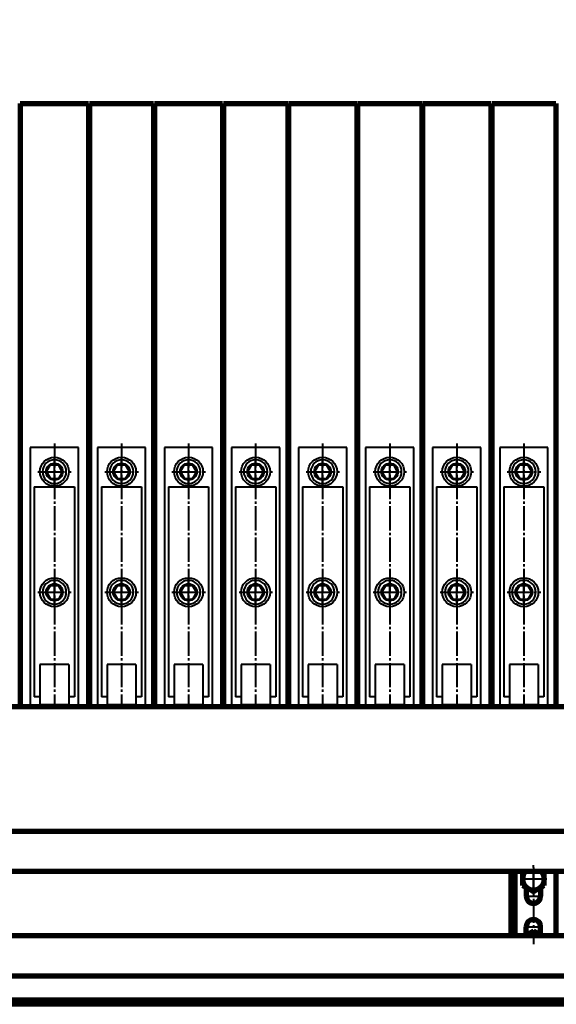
# Model space of a CAD drawing. Header units: millimetres. Extents: x -11880 to 11880, y -8400 to 8400.
# Drawn here: x -3414 to -2746, y 2606 to 3831 of the extents above; entities that cross this region are included whole.
import ezdxf

# ---------------------------------------------------------------- set-up
doc = ezdxf.new("R2010")
doc.units = ezdxf.units.MM
doc.linetypes.add('EB_DASH', pattern=[6, 3, -3])
doc.linetypes.add('EB_DASHDOT', pattern=[39, 30, -3, 3, -3])
for name, color, linetype, lineweight in [('CAXA0', 7, 'Continuous', 70), ('CAXA1', 1, 'EB_DASHDOT', 25), ('CAXA2', 6, 'EB_DASH', 25), ('CAXA4', 3, 'Continuous', 25)]:
    doc.layers.add(name, color=color, linetype=linetype, lineweight=lineweight)
doc.styles.add('标准', font='', dxfattribs={"width": 0.667})
doc.styles.get('标准').set_extended_font_data('FangSong_GB2312')
doc.dimstyles.new('标准', dxfattribs={"dimscale": 40, "dimtxt": 3.5, "dimasz": 3, "dimexe": 2, "dimexo": 0, "dimtad": 1, "dimdec": 1, "dimzin": 12, "dimdsep": 46, "dimtxsty": '标准', "dimcen": 0, "dimdle": 4, "dimaunit": 1, "dimazin": 2, "dimtfac": 1, "dimtdec": 3, "dimtmove": 0, "dimatfit": 3, "dimfxl": 1, "dimtolj": 1, "dimtzin": 0, "dimarcsym": 0})

# ---------------------------------------------------------------- blocks, each defined once
blk = doc.blocks.new('CAXBLOCK185', base_point=(-3413.6, 3351.7))
at = {"layer": 'CAXA0', "linetype": 'Continuous', "lineweight": 70}
for p, q in [((-3413.6, 3726.7), (-3328.6, 3726.7)), ((-3413.6, 3726.7), (-3413.6, 2976.7)), ((-3328.6, 3726.7), (-3328.6, 2976.7)), ((-3413.6, 2976.7), (-3328.6, 2976.7))]:
    blk.add_line(p, q, dxfattribs=at)
at = {"layer": 'CAXA2', "color": 6, "linetype": 'Continuous', "lineweight": 25}
for p, q in [((-3401.1, 3298.7), (-3401.1, 2976.7)), ((-3341.1, 3298.7), (-3401.1, 3298.7)), ((-3341.1, 2976.7), (-3341.1, 3298.7)), ((-3371.1, 3250.8), (-3371.1, 3286.5)), ((-3380.9, 3268.7), (-3376, 3277.2)), ((-3376, 3277.2), (-3366.2, 3277.2)), ((-3361.3, 3268.7), (-3366.2, 3277.2)), ((-3361.3, 3268.7), (-3366.2, 3277.2)), ((-3380.9, 3268.7), (-3376, 3260.2)), ((-3376, 3260.2), (-3366.2, 3260.2)), ((-3361.3, 3268.7), (-3366.2, 3260.2)), ((-3396.1, 3249.7), (-3396.1, 2988.7)), ((-3396.1, 3249.7), (-3346.1, 3249.7)), ((-3346.1, 3249.7), (-3346.1, 2988.7)), ((-3371.1, 3100.8), (-3371.1, 3136.5)), ((-3380.9, 3118.7), (-3376, 3127.2)), ((-3376, 3127.2), (-3366.2, 3127.2)), ((-3361.3, 3118.7), (-3366.2, 3127.2)), ((-3361.3, 3118.7), (-3366.2, 3127.2)), ((-3380.9, 3118.7), (-3376, 3110.2)), ((-3361.3, 3118.7), (-3366.2, 3110.2)), ((-3376, 3110.2), (-3366.2, 3110.2)), ((-3389.1, 3028.7), (-3389.1, 2978.7)), ((-3353.1, 3028.7), (-3389.1, 3028.7)), ((-3353.1, 3028.7), (-3353.1, 2978.7)), ((-3389.1, 2988.7), (-3396.1, 2988.7)), ((-3346.1, 2988.7), (-3353.1, 2988.7)), ((-3353.1, 2978.7), (-3389.1, 2978.7))]:
    blk.add_line(p, q, dxfattribs=at)
at = {"layer": 'CAXA2', "color": 6, "linetype": 'EB_DASHDOT', "lineweight": 25}
for p, q in [((-3371.1, 3303.7), (-3371.1, 2976.7)), ((-3391.7, 3268.7), (-3350.1, 3268.7)), ((-3391.7, 3118.7), (-3350.1, 3118.7))]:
    blk.add_line(p, q, dxfattribs=at)
at = {"layer": 'CAXA2', "color": 6, "linetype": 'Continuous', "lineweight": 25}
for centre, radius in [((-3371.1, 3268.7), 18), ((-3371.1, 3268.7), 10.5), ((-3371.1, 3268.7), 9.81), ((-3371.1, 3118.7), 18), ((-3371.1, 3118.7), 18), ((-3371.1, 3118.7), 10.5), ((-3371.1, 3118.7), 10.5), ((-3371.1, 3118.7), 9.81)]:
    blk.add_circle(centre, radius, dxfattribs=at)
for centre, start, end in [((-3371.1, 3268.7), 0, 180), ((-3371.1, 3268.7), 180, 0), ((-3371.1, 3118.7), 0, 180), ((-3371.1, 3118.7), 180, 0)]:
    blk.add_arc(centre, 14.8, start, end, dxfattribs=at)
blk = doc.blocks.new('CAXBLOCK186', base_point=(-3142.8, 3358.4))
at = {"layer": 'CAXA0', "linetype": 'Continuous', "lineweight": 70}
for p, q in [((-3327.6, 3726.7), (-3247.6, 3726.7)), ((-3327.6, 3726.7), (-3327.6, 2976.7)), ((-3247.6, 3726.7), (-3247.6, 2976.7)), ((-3327.6, 2976.7), (-3247.6, 2976.7))]:
    blk.add_line(p, q, dxfattribs=at)
at = {"layer": 'CAXA2', "color": 6, "linetype": 'Continuous', "lineweight": 25}
for p, q in [((-3317.6, 3298.7), (-3317.6, 2976.7)), ((-3257.6, 3298.7), (-3317.6, 3298.7)), ((-3257.6, 2976.7), (-3257.6, 3298.7)), ((-3287.6, 3250.8), (-3287.6, 3286.5)), ((-3297.4, 3268.7), (-3292.5, 3277.2)), ((-3292.5, 3277.2), (-3282.7, 3277.2)), ((-3277.8, 3268.7), (-3282.7, 3277.2)), ((-3277.8, 3268.7), (-3282.7, 3277.2)), ((-3297.4, 3268.7), (-3292.5, 3260.2)), ((-3292.5, 3260.2), (-3282.7, 3260.2)), ((-3277.8, 3268.7), (-3282.7, 3260.2)), ((-3312.6, 3249.7), (-3312.6, 2988.7)), ((-3312.6, 3249.7), (-3262.6, 3249.7)), ((-3262.6, 3249.7), (-3262.6, 2988.7)), ((-3287.6, 3100.8), (-3287.6, 3136.5)), ((-3297.4, 3118.7), (-3292.5, 3127.2)), ((-3292.5, 3127.2), (-3282.7, 3127.2)), ((-3277.8, 3118.7), (-3282.7, 3127.2)), ((-3277.8, 3118.7), (-3282.7, 3127.2)), ((-3297.4, 3118.7), (-3292.5, 3110.2)), ((-3277.8, 3118.7), (-3282.7, 3110.2)), ((-3292.5, 3110.2), (-3282.7, 3110.2)), ((-3305.6, 3028.7), (-3305.6, 2978.7)), ((-3269.6, 3028.7), (-3305.6, 3028.7)), ((-3269.6, 3028.7), (-3269.6, 2978.7)), ((-3305.6, 2988.7), (-3312.6, 2988.7)), ((-3262.6, 2988.7), (-3269.6, 2988.7)), ((-3269.6, 2978.7), (-3305.6, 2978.7))]:
    blk.add_line(p, q, dxfattribs=at)
at = {"layer": 'CAXA2', "color": 6, "linetype": 'EB_DASHDOT', "lineweight": 25}
for p, q in [((-3287.6, 3303.7), (-3287.6, 2976.7)), ((-3308.2, 3268.7), (-3266.6, 3268.7)), ((-3308.2, 3118.7), (-3266.6, 3118.7))]:
    blk.add_line(p, q, dxfattribs=at)
at = {"layer": 'CAXA2', "color": 6, "linetype": 'Continuous', "lineweight": 25}
for centre, radius in [((-3287.6, 3268.7), 18), ((-3287.6, 3268.7), 10.5), ((-3287.6, 3268.7), 9.81), ((-3287.6, 3118.7), 18), ((-3287.6, 3118.7), 18), ((-3287.6, 3118.7), 10.5), ((-3287.6, 3118.7), 10.5), ((-3287.6, 3118.7), 9.81)]:
    blk.add_circle(centre, radius, dxfattribs=at)
for centre, start, end in [((-3287.6, 3268.7), 0, 180), ((-3287.6, 3268.7), 180, 0), ((-3287.6, 3118.7), 0, 180), ((-3287.6, 3118.7), 180, 0)]:
    blk.add_arc(centre, 14.8, start, end, dxfattribs=at)
blk = doc.blocks.new('CAXBLOCK187', base_point=(-3246.6, 3351.7))
at = {"layer": 'CAXA0', "linetype": 'Continuous', "lineweight": 70}
for p, q in [((-3246.6, 3726.7), (-3161.6, 3726.7)), ((-3246.6, 3726.7), (-3246.6, 2976.7)), ((-3161.6, 3726.7), (-3161.6, 2976.7)), ((-3246.6, 2976.7), (-3161.6, 2976.7))]:
    blk.add_line(p, q, dxfattribs=at)
at = {"layer": 'CAXA2', "color": 6, "linetype": 'Continuous', "lineweight": 25}
for p, q in [((-3234.1, 3298.7), (-3234.1, 2976.7)), ((-3174.1, 3298.7), (-3234.1, 3298.7)), ((-3174.1, 2976.7), (-3174.1, 3298.7)), ((-3204.1, 3250.8), (-3204.1, 3286.5)), ((-3213.9, 3268.7), (-3209, 3277.2)), ((-3209, 3277.2), (-3199.2, 3277.2)), ((-3194.3, 3268.7), (-3199.2, 3277.2)), ((-3194.3, 3268.7), (-3199.2, 3277.2)), ((-3213.9, 3268.7), (-3209, 3260.2)), ((-3209, 3260.2), (-3199.2, 3260.2)), ((-3194.3, 3268.7), (-3199.2, 3260.2)), ((-3229.1, 3249.7), (-3229.1, 2988.7)), ((-3229.1, 3249.7), (-3179.1, 3249.7)), ((-3179.1, 3249.7), (-3179.1, 2988.7)), ((-3204.1, 3100.8), (-3204.1, 3136.5)), ((-3213.9, 3118.7), (-3209, 3127.2)), ((-3209, 3127.2), (-3199.2, 3127.2)), ((-3194.3, 3118.7), (-3199.2, 3127.2)), ((-3194.3, 3118.7), (-3199.2, 3127.2)), ((-3213.9, 3118.7), (-3209, 3110.2)), ((-3194.3, 3118.7), (-3199.2, 3110.2)), ((-3209, 3110.2), (-3199.2, 3110.2)), ((-3222.1, 3028.7), (-3222.1, 2978.7)), ((-3186.1, 3028.7), (-3222.1, 3028.7)), ((-3186.1, 3028.7), (-3186.1, 2978.7)), ((-3222.1, 2988.7), (-3229.1, 2988.7)), ((-3179.1, 2988.7), (-3186.1, 2988.7)), ((-3186.1, 2978.7), (-3222.1, 2978.7))]:
    blk.add_line(p, q, dxfattribs=at)
at = {"layer": 'CAXA2', "color": 6, "linetype": 'EB_DASHDOT', "lineweight": 25}
for p, q in [((-3204.1, 3303.7), (-3204.1, 2976.7)), ((-3224.7, 3268.7), (-3183.1, 3268.7)), ((-3224.7, 3118.7), (-3183.1, 3118.7))]:
    blk.add_line(p, q, dxfattribs=at)
at = {"layer": 'CAXA2', "color": 6, "linetype": 'Continuous', "lineweight": 25}
for centre, radius in [((-3204.1, 3268.7), 18), ((-3204.1, 3268.7), 10.5), ((-3204.1, 3268.7), 9.81), ((-3204.1, 3118.7), 18), ((-3204.1, 3118.7), 18), ((-3204.1, 3118.7), 10.5), ((-3204.1, 3118.7), 10.5), ((-3204.1, 3118.7), 9.81)]:
    blk.add_circle(centre, radius, dxfattribs=at)
for centre, start, end in [((-3204.1, 3268.7), 0, 180), ((-3204.1, 3268.7), 180, 0), ((-3204.1, 3118.7), 0, 180), ((-3204.1, 3118.7), 180, 0)]:
    blk.add_arc(centre, 14.8, start, end, dxfattribs=at)
blk = doc.blocks.new('CAXBLOCK188', base_point=(-2975.8, 3358.4))
at = {"layer": 'CAXA0', "linetype": 'Continuous', "lineweight": 70}
for p, q in [((-3160.6, 3726.7), (-3080.6, 3726.7)), ((-3160.6, 3726.7), (-3160.6, 2976.7)), ((-3080.6, 3726.7), (-3080.6, 2976.7)), ((-3160.6, 2976.7), (-3080.6, 2976.7))]:
    blk.add_line(p, q, dxfattribs=at)
at = {"layer": 'CAXA2', "color": 6, "linetype": 'Continuous', "lineweight": 25}
for p, q in [((-3150.6, 3298.7), (-3150.6, 2976.7)), ((-3090.6, 3298.7), (-3150.6, 3298.7)), ((-3090.6, 2976.7), (-3090.6, 3298.7)), ((-3120.6, 3250.8), (-3120.6, 3286.5)), ((-3130.4, 3268.7), (-3125.5, 3277.2)), ((-3125.5, 3277.2), (-3115.7, 3277.2)), ((-3110.8, 3268.7), (-3115.7, 3277.2)), ((-3110.8, 3268.7), (-3115.7, 3277.2)), ((-3130.4, 3268.7), (-3125.5, 3260.2)), ((-3125.5, 3260.2), (-3115.7, 3260.2)), ((-3110.8, 3268.7), (-3115.7, 3260.2)), ((-3145.6, 3249.7), (-3145.6, 2988.7)), ((-3145.6, 3249.7), (-3095.6, 3249.7)), ((-3095.6, 3249.7), (-3095.6, 2988.7)), ((-3120.6, 3100.8), (-3120.6, 3136.5)), ((-3130.4, 3118.7), (-3125.5, 3127.2)), ((-3125.5, 3127.2), (-3115.7, 3127.2)), ((-3110.8, 3118.7), (-3115.7, 3127.2)), ((-3110.8, 3118.7), (-3115.7, 3127.2)), ((-3130.4, 3118.7), (-3125.5, 3110.2)), ((-3110.8, 3118.7), (-3115.7, 3110.2)), ((-3125.5, 3110.2), (-3115.7, 3110.2)), ((-3138.6, 3028.7), (-3138.6, 2978.7)), ((-3102.6, 3028.7), (-3138.6, 3028.7)), ((-3102.6, 3028.7), (-3102.6, 2978.7)), ((-3138.6, 2988.7), (-3145.6, 2988.7)), ((-3095.6, 2988.7), (-3102.6, 2988.7)), ((-3102.6, 2978.7), (-3138.6, 2978.7))]:
    blk.add_line(p, q, dxfattribs=at)
at = {"layer": 'CAXA2', "color": 6, "linetype": 'EB_DASHDOT', "lineweight": 25}
for p, q in [((-3120.6, 3303.7), (-3120.6, 2976.7)), ((-3141.2, 3268.7), (-3099.6, 3268.7)), ((-3141.2, 3118.7), (-3099.6, 3118.7))]:
    blk.add_line(p, q, dxfattribs=at)
at = {"layer": 'CAXA2', "color": 6, "linetype": 'Continuous', "lineweight": 25}
for centre, radius in [((-3120.6, 3268.7), 18), ((-3120.6, 3268.7), 10.5), ((-3120.6, 3268.7), 9.81), ((-3120.6, 3118.7), 18), ((-3120.6, 3118.7), 18), ((-3120.6, 3118.7), 10.5), ((-3120.6, 3118.7), 10.5), ((-3120.6, 3118.7), 9.81)]:
    blk.add_circle(centre, radius, dxfattribs=at)
for centre, start, end in [((-3120.6, 3268.7), 0, 180), ((-3120.6, 3268.7), 180, 0), ((-3120.6, 3118.7), 0, 180), ((-3120.6, 3118.7), 180, 0)]:
    blk.add_arc(centre, 14.8, start, end, dxfattribs=at)
blk = doc.blocks.new('CAXBLOCK189', base_point=(-3079.6, 3351.7))
at = {"layer": 'CAXA0', "linetype": 'Continuous', "lineweight": 70}
for p, q in [((-3079.6, 3726.7), (-2994.6, 3726.7)), ((-3079.6, 3726.7), (-3079.6, 2976.7)), ((-2994.6, 3726.7), (-2994.6, 2976.7)), ((-3079.6, 2976.7), (-2994.6, 2976.7))]:
    blk.add_line(p, q, dxfattribs=at)
at = {"layer": 'CAXA2', "color": 6, "linetype": 'Continuous', "lineweight": 25}
for p, q in [((-3067.1, 3298.7), (-3067.1, 2976.7)), ((-3007.1, 3298.7), (-3067.1, 3298.7)), ((-3007.1, 2976.7), (-3007.1, 3298.7)), ((-3037.1, 3250.8), (-3037.1, 3286.5)), ((-3046.9, 3268.7), (-3042, 3277.2)), ((-3042, 3277.2), (-3032.2, 3277.2)), ((-3027.3, 3268.7), (-3032.2, 3277.2)), ((-3027.3, 3268.7), (-3032.2, 3277.2)), ((-3046.9, 3268.7), (-3042, 3260.2)), ((-3042, 3260.2), (-3032.2, 3260.2)), ((-3027.3, 3268.7), (-3032.2, 3260.2)), ((-3062.1, 3249.7), (-3062.1, 2988.7)), ((-3062.1, 3249.7), (-3012.1, 3249.7)), ((-3012.1, 3249.7), (-3012.1, 2988.7)), ((-3037.1, 3100.8), (-3037.1, 3136.5)), ((-3046.9, 3118.7), (-3042, 3127.2)), ((-3042, 3127.2), (-3032.2, 3127.2)), ((-3027.3, 3118.7), (-3032.2, 3127.2)), ((-3027.3, 3118.7), (-3032.2, 3127.2)), ((-3046.9, 3118.7), (-3042, 3110.2)), ((-3027.3, 3118.7), (-3032.2, 3110.2)), ((-3042, 3110.2), (-3032.2, 3110.2)), ((-3055.1, 3028.7), (-3055.1, 2978.7)), ((-3019.1, 3028.7), (-3055.1, 3028.7)), ((-3019.1, 3028.7), (-3019.1, 2978.7)), ((-3055.1, 2988.7), (-3062.1, 2988.7)), ((-3012.1, 2988.7), (-3019.1, 2988.7)), ((-3019.1, 2978.7), (-3055.1, 2978.7))]:
    blk.add_line(p, q, dxfattribs=at)
at = {"layer": 'CAXA2', "color": 6, "linetype": 'EB_DASHDOT', "lineweight": 25}
for p, q in [((-3037.1, 3303.7), (-3037.1, 2976.7)), ((-3057.7, 3268.7), (-3016.1, 3268.7)), ((-3057.7, 3118.7), (-3016.1, 3118.7))]:
    blk.add_line(p, q, dxfattribs=at)
at = {"layer": 'CAXA2', "color": 6, "linetype": 'Continuous', "lineweight": 25}
for centre, radius in [((-3037.1, 3268.7), 18), ((-3037.1, 3268.7), 10.5), ((-3037.1, 3268.7), 9.81), ((-3037.1, 3118.7), 18), ((-3037.1, 3118.7), 18), ((-3037.1, 3118.7), 10.5), ((-3037.1, 3118.7), 10.5), ((-3037.1, 3118.7), 9.81)]:
    blk.add_circle(centre, radius, dxfattribs=at)
for centre, start, end in [((-3037.1, 3268.7), 0, 180), ((-3037.1, 3268.7), 180, 0), ((-3037.1, 3118.7), 0, 180), ((-3037.1, 3118.7), 180, 0)]:
    blk.add_arc(centre, 14.8, start, end, dxfattribs=at)
blk = doc.blocks.new('CAXBLOCK190', base_point=(-2808.8, 3358.4))
at = {"layer": 'CAXA0', "linetype": 'Continuous', "lineweight": 70}
for p, q in [((-2993.6, 3726.7), (-2913.6, 3726.7)), ((-2993.6, 3726.7), (-2993.6, 2976.7)), ((-2913.6, 3726.7), (-2913.6, 2976.7)), ((-2993.6, 2976.7), (-2913.6, 2976.7))]:
    blk.add_line(p, q, dxfattribs=at)
at = {"layer": 'CAXA2', "color": 6, "linetype": 'Continuous', "lineweight": 25}
for p, q in [((-2983.6, 3298.7), (-2983.6, 2976.7)), ((-2923.6, 3298.7), (-2983.6, 3298.7)), ((-2923.6, 2976.7), (-2923.6, 3298.7)), ((-2953.6, 3250.8), (-2953.6, 3286.5)), ((-2963.4, 3268.7), (-2958.5, 3277.2)), ((-2958.5, 3277.2), (-2948.7, 3277.2)), ((-2943.8, 3268.7), (-2948.7, 3277.2)), ((-2943.8, 3268.7), (-2948.7, 3277.2)), ((-2963.4, 3268.7), (-2958.5, 3260.2)), ((-2958.5, 3260.2), (-2948.7, 3260.2)), ((-2943.8, 3268.7), (-2948.7, 3260.2)), ((-2978.6, 3249.7), (-2978.6, 2988.7)), ((-2978.6, 3249.7), (-2928.6, 3249.7)), ((-2928.6, 3249.7), (-2928.6, 2988.7)), ((-2953.6, 3100.8), (-2953.6, 3136.5)), ((-2963.4, 3118.7), (-2958.5, 3127.2)), ((-2958.5, 3127.2), (-2948.7, 3127.2)), ((-2943.8, 3118.7), (-2948.7, 3127.2)), ((-2943.8, 3118.7), (-2948.7, 3127.2)), ((-2963.4, 3118.7), (-2958.5, 3110.2)), ((-2943.8, 3118.7), (-2948.7, 3110.2)), ((-2958.5, 3110.2), (-2948.7, 3110.2)), ((-2971.6, 3028.7), (-2971.6, 2978.7)), ((-2935.6, 3028.7), (-2971.6, 3028.7)), ((-2935.6, 3028.7), (-2935.6, 2978.7)), ((-2971.6, 2988.7), (-2978.6, 2988.7)), ((-2928.6, 2988.7), (-2935.6, 2988.7)), ((-2935.6, 2978.7), (-2971.6, 2978.7))]:
    blk.add_line(p, q, dxfattribs=at)
at = {"layer": 'CAXA2', "color": 6, "linetype": 'EB_DASHDOT', "lineweight": 25}
for p, q in [((-2953.6, 3303.7), (-2953.6, 2976.7)), ((-2974.2, 3268.7), (-2932.6, 3268.7)), ((-2974.2, 3118.7), (-2932.6, 3118.7))]:
    blk.add_line(p, q, dxfattribs=at)
at = {"layer": 'CAXA2', "color": 6, "linetype": 'Continuous', "lineweight": 25}
for centre, radius in [((-2953.6, 3268.7), 18), ((-2953.6, 3268.7), 10.5), ((-2953.6, 3268.7), 9.81), ((-2953.6, 3118.7), 18), ((-2953.6, 3118.7), 18), ((-2953.6, 3118.7), 10.5), ((-2953.6, 3118.7), 10.5), ((-2953.6, 3118.7), 9.81)]:
    blk.add_circle(centre, radius, dxfattribs=at)
for centre, start, end in [((-2953.6, 3268.7), 0, 180), ((-2953.6, 3268.7), 180, 0), ((-2953.6, 3118.7), 0, 180), ((-2953.6, 3118.7), 180, 0)]:
    blk.add_arc(centre, 14.8, start, end, dxfattribs=at)
blk = doc.blocks.new('CAXBLOCK191', base_point=(-2912.6, 3351.7))
at = {"layer": 'CAXA0', "linetype": 'Continuous', "lineweight": 70}
for p, q in [((-2912.6, 3726.7), (-2827.6, 3726.7)), ((-2912.6, 3726.7), (-2912.6, 2976.7)), ((-2827.6, 3726.7), (-2827.6, 2976.7)), ((-2912.6, 2976.7), (-2827.6, 2976.7))]:
    blk.add_line(p, q, dxfattribs=at)
at = {"layer": 'CAXA2', "color": 6, "linetype": 'Continuous', "lineweight": 25}
for p, q in [((-2900.1, 3298.7), (-2900.1, 2976.7)), ((-2840.1, 3298.7), (-2900.1, 3298.7)), ((-2840.1, 2976.7), (-2840.1, 3298.7)), ((-2870.1, 3250.8), (-2870.1, 3286.5)), ((-2879.9, 3268.7), (-2875, 3277.2)), ((-2875, 3277.2), (-2865.2, 3277.2)), ((-2860.3, 3268.7), (-2865.2, 3277.2)), ((-2860.3, 3268.7), (-2865.2, 3277.2)), ((-2879.9, 3268.7), (-2875, 3260.2)), ((-2875, 3260.2), (-2865.2, 3260.2)), ((-2860.3, 3268.7), (-2865.2, 3260.2)), ((-2895.1, 3249.7), (-2895.1, 2988.7)), ((-2895.1, 3249.7), (-2845.1, 3249.7)), ((-2845.1, 3249.7), (-2845.1, 2988.7)), ((-2870.1, 3100.8), (-2870.1, 3136.5)), ((-2879.9, 3118.7), (-2875, 3127.2)), ((-2875, 3127.2), (-2865.2, 3127.2)), ((-2860.3, 3118.7), (-2865.2, 3127.2)), ((-2860.3, 3118.7), (-2865.2, 3127.2)), ((-2879.9, 3118.7), (-2875, 3110.2)), ((-2860.3, 3118.7), (-2865.2, 3110.2)), ((-2875, 3110.2), (-2865.2, 3110.2)), ((-2888.1, 3028.7), (-2888.1, 2978.7)), ((-2852.1, 3028.7), (-2888.1, 3028.7)), ((-2852.1, 3028.7), (-2852.1, 2978.7)), ((-2888.1, 2988.7), (-2895.1, 2988.7)), ((-2845.1, 2988.7), (-2852.1, 2988.7)), ((-2852.1, 2978.7), (-2888.1, 2978.7))]:
    blk.add_line(p, q, dxfattribs=at)
at = {"layer": 'CAXA2', "color": 6, "linetype": 'EB_DASHDOT', "lineweight": 25}
for p, q in [((-2870.1, 3303.7), (-2870.1, 2976.7)), ((-2890.7, 3268.7), (-2849.1, 3268.7)), ((-2890.7, 3118.7), (-2849.1, 3118.7))]:
    blk.add_line(p, q, dxfattribs=at)
at = {"layer": 'CAXA2', "color": 6, "linetype": 'Continuous', "lineweight": 25}
for centre, radius in [((-2870.1, 3268.7), 18), ((-2870.1, 3268.7), 10.5), ((-2870.1, 3268.7), 9.81), ((-2870.1, 3118.7), 18), ((-2870.1, 3118.7), 18), ((-2870.1, 3118.7), 10.5), ((-2870.1, 3118.7), 10.5), ((-2870.1, 3118.7), 9.81)]:
    blk.add_circle(centre, radius, dxfattribs=at)
for centre, start, end in [((-2870.1, 3268.7), 0, 180), ((-2870.1, 3268.7), 180, 0), ((-2870.1, 3118.7), 0, 180), ((-2870.1, 3118.7), 180, 0)]:
    blk.add_arc(centre, 14.8, start, end, dxfattribs=at)
blk = doc.blocks.new('CAXBLOCK192', base_point=(-2641.8, 3358.4))
at = {"layer": 'CAXA0', "linetype": 'Continuous', "lineweight": 70}
for p, q in [((-2826.6, 3726.7), (-2746.6, 3726.7)), ((-2826.6, 3726.7), (-2826.6, 2976.7)), ((-2746.6, 3726.7), (-2746.6, 2976.7)), ((-2826.6, 2976.7), (-2746.6, 2976.7))]:
    blk.add_line(p, q, dxfattribs=at)
at = {"layer": 'CAXA2', "color": 6, "linetype": 'Continuous', "lineweight": 25}
for p, q in [((-2816.6, 3298.7), (-2816.6, 2976.7)), ((-2756.6, 3298.7), (-2816.6, 3298.7)), ((-2756.6, 2976.7), (-2756.6, 3298.7)), ((-2786.6, 3250.8), (-2786.6, 3286.5)), ((-2796.4, 3268.7), (-2791.5, 3277.2)), ((-2791.5, 3277.2), (-2781.7, 3277.2)), ((-2776.8, 3268.7), (-2781.7, 3277.2)), ((-2776.8, 3268.7), (-2781.7, 3277.2)), ((-2796.4, 3268.7), (-2791.5, 3260.2)), ((-2791.5, 3260.2), (-2781.7, 3260.2)), ((-2776.8, 3268.7), (-2781.7, 3260.2)), ((-2811.6, 3249.7), (-2811.6, 2988.7)), ((-2811.6, 3249.7), (-2761.6, 3249.7)), ((-2761.6, 3249.7), (-2761.6, 2988.7)), ((-2786.6, 3100.8), (-2786.6, 3136.5)), ((-2796.4, 3118.7), (-2791.5, 3127.2)), ((-2791.5, 3127.2), (-2781.7, 3127.2)), ((-2776.8, 3118.7), (-2781.7, 3127.2)), ((-2776.8, 3118.7), (-2781.7, 3127.2)), ((-2796.4, 3118.7), (-2791.5, 3110.2)), ((-2776.8, 3118.7), (-2781.7, 3110.2)), ((-2791.5, 3110.2), (-2781.7, 3110.2)), ((-2804.6, 3028.7), (-2804.6, 2978.7)), ((-2768.6, 3028.7), (-2804.6, 3028.7)), ((-2768.6, 3028.7), (-2768.6, 2978.7)), ((-2804.6, 2988.7), (-2811.6, 2988.7)), ((-2761.6, 2988.7), (-2768.6, 2988.7)), ((-2768.6, 2978.7), (-2804.6, 2978.7))]:
    blk.add_line(p, q, dxfattribs=at)
at = {"layer": 'CAXA2', "color": 6, "linetype": 'EB_DASHDOT', "lineweight": 25}
for p, q in [((-2786.6, 3303.7), (-2786.6, 2976.7)), ((-2807.2, 3268.7), (-2765.6, 3268.7)), ((-2807.2, 3118.7), (-2765.6, 3118.7))]:
    blk.add_line(p, q, dxfattribs=at)
at = {"layer": 'CAXA2', "color": 6, "linetype": 'Continuous', "lineweight": 25}
for centre, radius in [((-2786.6, 3268.7), 18), ((-2786.6, 3268.7), 10.5), ((-2786.6, 3268.7), 9.81), ((-2786.6, 3118.7), 18), ((-2786.6, 3118.7), 18), ((-2786.6, 3118.7), 10.5), ((-2786.6, 3118.7), 10.5), ((-2786.6, 3118.7), 9.81)]:
    blk.add_circle(centre, radius, dxfattribs=at)
for centre, start, end in [((-2786.6, 3268.7), 0, 180), ((-2786.6, 3268.7), 180, 0), ((-2786.6, 3118.7), 0, 180), ((-2786.6, 3118.7), 180, 0)]:
    blk.add_arc(centre, 14.8, start, end, dxfattribs=at)
blk = doc.blocks.new('*D446')
at = {"layer": 'CAXA4', "linetype": 'Continuous', "lineweight": 25}
for points in [[(-9267.6, 4804.4), (-9147.6, 4819.4), (-9147.6, 4789.4)], [(2772.4, 4804.4), (2652.4, 4819.4), (2652.4, 4789.4)]]:
    blk.add_hatch(color=0, dxfattribs=at).paths.add_polyline_path(points, flags=0)
at = {"layer": 'CAXA4', "color": 0, "linetype": 'Continuous', "lineweight": 25}
for p, q in [((-9267.6, 3016.7), (-9267.6, 4884.4)), ((2772.4, 3286.7), (2772.4, 4884.4)), ((2772.4, 4804.4), (-9267.6, 4804.4))]:
    blk.add_line(p, q, dxfattribs=at)
at = {"layer": 'CAXA4', "color": 0, "linetype": 'Continuous', "lineweight": 25, "insert": (-3435.5, 5021.2), "char_height": 140, "attachment_point": 1, "style": '标准'}
blk.add_mtext('\\fFangSong_GB2312|b0|i0|p34;12040', dxfattribs=at)

msp = doc.modelspace()

# ---------------------------------------------------------------- linework, layer by layer
at = {"layer": 'CAXA0', "linetype": 'Continuous', "lineweight": 70}
for p, q in [((-3328.62, 3726.67), (-3328.62, 2976.67)), ((-3327.62, 3726.67), (-3327.62, 2976.67)), ((-3161.62, 3726.67), (-3161.62, 2976.67)), ((-3160.62, 3726.67), (-3160.62, 2976.67)), ((-2994.62, 3726.67), (-2994.62, 2976.67)), ((-2993.62, 3726.67), (-2993.62, 2976.67)), ((-2827.62, 3726.67), (-2827.62, 2976.67)), ((-2826.62, 3726.67), (-2826.62, 2976.67)), ((-6100.72, 2821.63), (666.24, 2821.63)), ((-6100.72, 2771.63), (675.44, 2771.63)), ((-6100.72, 2691.63), (701.3, 2691.63)), ((-6100.72, 2641.63), (718.14, 2641.63))]:
    msp.add_line(p, q, dxfattribs=at)
at = {"layer": 'CAXA0'}
for p, q in [((-6075.72, 2976.67), (730.16, 2976.67)), ((-2784.63, 2771.63), (-2788.12, 2769.62)), ((-2788.12, 2769.62), (-2788.12, 2754.03)), ((-2761.12, 2769.62), (-2764.6, 2771.63)), ((-2761.12, 2754.03), (-2761.12, 2769.62)), ((-2788.12, 2754.03), (-2774.62, 2746.24)), ((-2774.62, 2746.24), (-2761.12, 2754.03)), ((-2774.62, 2697.03), (-2783.96, 2691.63)), ((-2765.27, 2691.63), (-2774.62, 2697.03))]:
    msp.add_line(p, q, dxfattribs=at)
at = {"layer": 'CAXA0', "color": 7, "linetype": 'Continuous', "lineweight": 70}
for p, q in [((-2802.62, 2771.63), (-2802.62, 2691.63)), ((-2797.62, 2771.63), (-2797.62, 2691.63)), ((-2746.62, 2771.63), (-2746.62, 2691.63)), ((-2802.62, 2748.63), (-2797.62, 2748.63)), ((-2783.62, 2751.76), (-2783.62, 2740.63)), ((-2765.62, 2751.76), (-2765.62, 2740.63)), ((-2783.62, 2691.63), (-2783.62, 2702.63)), ((-2765.62, 2691.63), (-2765.62, 2702.63))]:
    msp.add_line(p, q, dxfattribs=at)
at = {"layer": 'CAXA0', "color": 3, "linetype": 'Continuous', "lineweight": 70}
for p, q in [((517.38, 2611.12), (-8561.61, 2611.12)), ((517.38, 2606.12), (-8561.61, 2606.12))]:
    msp.add_line(p, q, dxfattribs=at)
at = {"layer": 'CAXA0'}
for centre, start, end in [((-2774.62, 2761.82), 133.40265, 46.59735), ((-2774.62, 2681.44), 49.02, 130.98)]:
    msp.add_arc(centre, 13.5, start, end, dxfattribs=at)
at = {"layer": 'CAXA0', "color": 7, "linetype": 'Continuous', "lineweight": 70}
for centre, start, end in [((-2774.62, 2740.63), 180, 0), ((-2774.62, 2702.63), 0, 180)]:
    msp.add_arc(centre, 9, start, end, dxfattribs=at)
at = {"layer": 'CAXA1', "linetype": 'EB_DASHDOT', "lineweight": 25}
for p, q in [((-2774.62, 2743.24), (-2774.62, 2780.41)), ((-2758.12, 2761.82), (-2791.12, 2761.82))]:
    msp.add_line(p, q, dxfattribs=at)
at = {"layer": 'CAXA1', "color": 1, "linetype": 'EB_DASHDOT', "lineweight": 25}
for p, q in [((-2774.62, 2776.5), (-2774.62, 2681.05)), ((-2785.8, 2740.63), (-2763.65, 2740.63)), ((-2785.8, 2702.63), (-2763.65, 2702.63))]:
    msp.add_line(p, q, dxfattribs=at)

# ---------------------------------------------------------------- block references
at = {"layer": 'CAXA0', "linetype": 'Continuous', "lineweight": 70}
for name, p in [('CAXBLOCK185', (-3413.62, 3351.67)), ('CAXBLOCK186', (-3142.76, 3358.38)), ('CAXBLOCK187', (-3246.62, 3351.67)), ('CAXBLOCK188', (-2975.76, 3358.38)), ('CAXBLOCK189', (-3079.62, 3351.67)), ('CAXBLOCK190', (-2808.76, 3358.38)), ('CAXBLOCK191', (-2912.62, 3351.67)), ('CAXBLOCK192', (-2641.76, 3358.38))]:
    msp.add_blockref(name, p, dxfattribs=at)

# ---------------------------------------------------------------- dimensions: what is measured, and where the dimension line sits
at = {"layer": 'CAXA4', "linetype": 'Continuous', "lineweight": 70}
dim = msp.add_linear_dim(base=(-3247.62, 4804.42), p1=(2772.38, 3286.67), p2=(-9267.62, 3016.67), text='\\fFangSong_GB2312;12040', dimstyle='标准', dxfattribs=at)
dim.commit()
dim.dimension.update_dxf_attribs({"geometry": '*D446', "text_midpoint": (-3247.62, 4925.32)})

doc.saveas('drawing.dxf')
